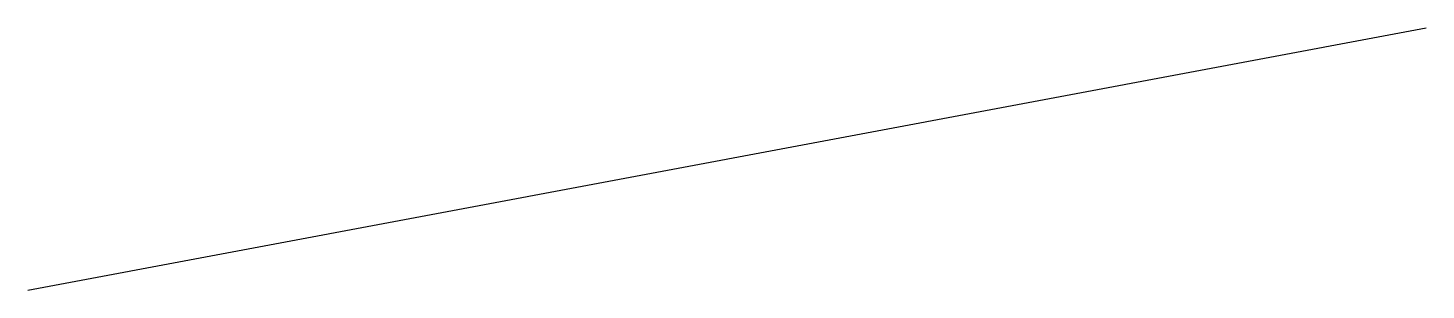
# Model space of a CAD drawing. Header units: millimetres. Extents: x 9 to 13, y -10 to -9.25.
import ezdxf

# ---------------------------------------------------------------- set-up
doc = ezdxf.new("R2010")
doc.units = ezdxf.units.MM

msp = doc.modelspace()

# ---------------------------------------------------------------- linework, layer by layer
msp.add_line((9, -10), (13, -9.25))

doc.saveas('drawing.dxf')
